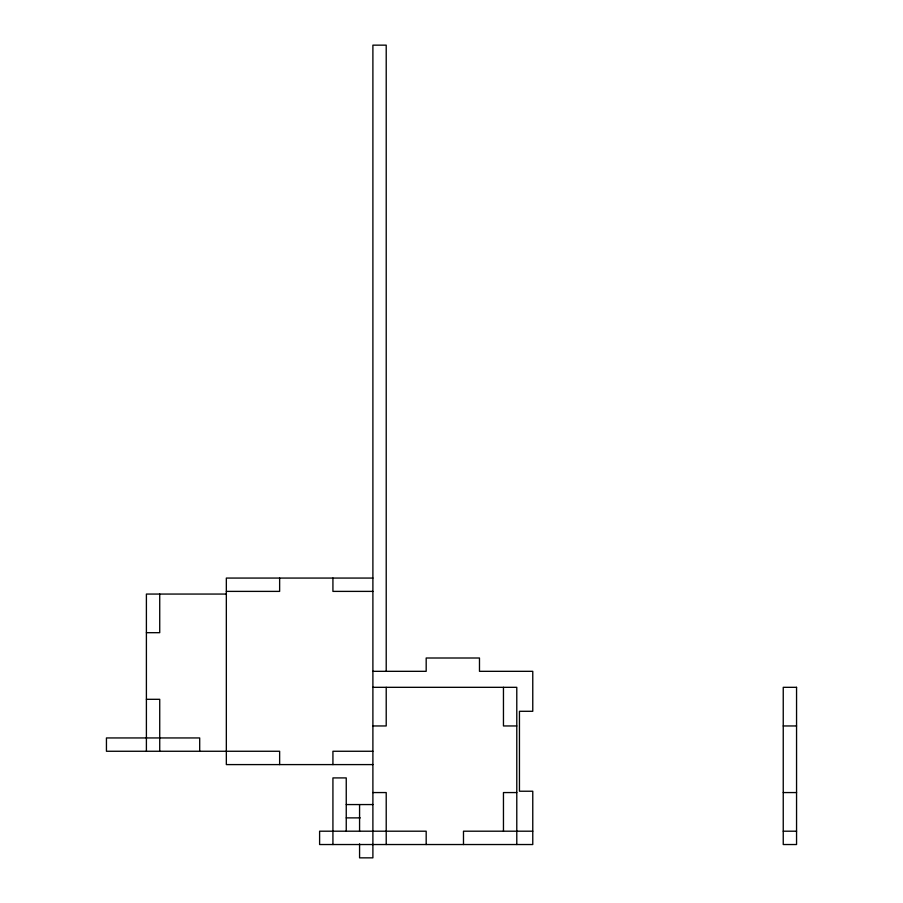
<?xml version="1.0" encoding="UTF-8"?>
<svg xmlns="http://www.w3.org/2000/svg" width="903" height="903" viewBox="0 0 903 903"><rect width="100%" height="100%" fill="white"/><g stroke="black" fill="none" stroke-linecap="round" stroke-linejoin="round"><path stroke-width="1.35" d="M372.894 578.067L226.337 578.067L226.337 764.593L372.894 764.593M226.337 591.386L279.637 591.386L279.637 578.067M372.894 591.386L332.925 591.386L332.925 578.067M226.337 594.061L146.399 594.061L146.399 751.262M146.399 632.687L159.729 632.687L159.729 594.061M372.894 671.324L426.182 671.324L426.182 658.005L479.482 658.005L479.482 671.324L532.77 671.324L532.77 711.293L519.451 711.293L519.451 791.231L532.77 791.231L532.77 844.531L319.606 844.531L319.606 831.2L426.182 831.2L426.182 844.531M372.894 687.318L516.787 687.318L516.787 844.531M146.399 699.306L159.729 699.306L159.729 751.262M372.894 725.956L386.213 725.956L386.213 687.318M516.787 725.956L503.456 725.956L503.456 687.318M783.24 725.956L796.559 725.956M372.894 751.262L332.925 751.262L332.925 764.593M372.894 792.563L386.213 792.563L386.213 844.531M516.787 792.563L503.456 792.563L503.456 831.2M783.24 792.563L796.559 792.563M346.244 804.562L372.894 804.562M346.244 817.881L360.274 817.881M532.77 831.2L463.487 831.2L463.487 844.531M783.24 831.2L796.559 831.2M386.213 671.121L386.213 45.15L372.894 45.15L372.894 857.85L359.575 857.85L359.575 843.831M359.575 804.562L359.575 831.2M346.244 831.2L346.244 777.912L332.925 777.912L332.925 844.531M279.637 764.593L279.637 751.262L106.441 751.262L106.441 737.943L199.698 737.943L199.698 751.262M796.559 687.318L783.24 687.318L783.24 844.531L796.559 844.531L796.559 687.318"/></g></svg>
